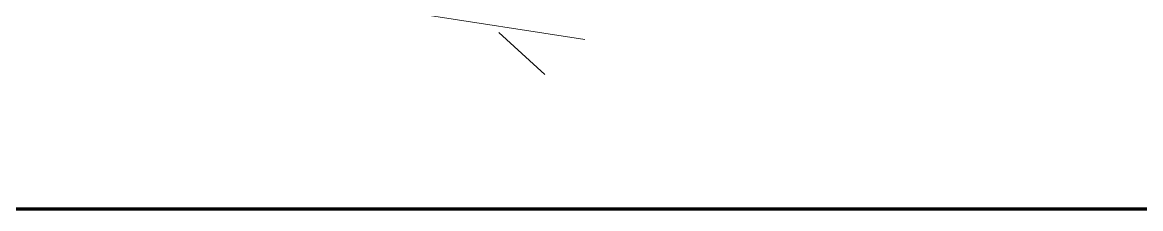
# Model space of a CAD drawing. Header units: millimetres. Extents: x -4391136 to -1798569, y -886572 to -291056.
# Drawn here: x -2383120 to -2382521, y -330087 to -329987 of the extents above; entities that cross this region are included whole.
import ezdxf

# ---------------------------------------------------------------- set-up
doc = ezdxf.new("R2010")
doc.units = ezdxf.units.MM
for name, color, linetype in [('_PP-Dim', 7, 'Continuous'), ('Xref-C-1-PP17-AR-2214-01-B$0$A-Wall', 7, 'Continuous'), ('Xref-C-1-PP17-AR-2214-01-B$0$A-WALL-PATT', 7, 'Continuous')]:
    doc.layers.add(name, color=color, linetype=linetype)

# ---------------------------------------------------------------- blocks, each defined once
blk = doc.blocks.new('W-1-PP17-ENT2_REV00_20260526-152612_EX_LOPF-1')
at = {"layer": 'Xref-C-1-PP17-AR-2214-01-B$0$A-WALL-PATT', "lineweight": 9}
h = blk.add_hatch(dxfattribs=at)
h.set_pattern_fill('ACET-2D-FP_12', angle=-40.00000000001929, style=0, pattern_type=2)
h.set_pattern_definition([(49.99999999998066, (-8394.749623530079, -4899.999786735105), (-459.033747442358, 385.1750481771305), [76.19999999489092, -838.1999999438001]), (354.9999999999807, (-8394.749623530079, -4899.999786735105), (65.28252746094925, 746.1827033320443), [60.95999999902279, -670.5599999892506]), (100.4509999999806, (-8334.02212549001, -4905.312642071454), (-693.3830033237465, -127.8976821540858), [64.760000009727, -712.360000106997]), (46.18399999998068, (-8394.75019914424, -4696.799605079985), (-648.5724861597413, 622.3064180691725), [114.2999999805889, -1257.299999786477]), (96.63599999998067, (-8304.39000949217, -4710.813687962538), (-1050.53431868169, -122.2199233649302), [97.13999998684996, -1068.539999855349]), (351.1839999999806, (-8394.75019914424, -4696.799605079985), (172.1971373298435, 1110.274966447614), [91.43999999912084, -1005.839999990329]), (20.99999999998068, (-8293.150094295852, -4747.599906405958), (-214.7433929590627, 559.4256647136064), [76.20000000503082, -838.200000055339]), (325.9999999999807, (-8293.150094295852, -4747.599906405958), (418.8539380778092, 620.9765001013877), [60.9599999951956, -670.5599999471516]), (71.45099999998068, (-8242.61204123823, -4781.688312839309), (-668.4524659854361, 224.2969172061419), [64.75999999221385, -712.3599999143522]), (37.49999999998067, (-8394.749623530079, -4899.999786735105), (-158.7692420319073, 206.91210464295), [33.52799999703571, -628.9039999443971, 33.52799999703571, -1320.29199988327]), (37.49999999998067, (-8394.749623530079, -4899.999786735105), (-158.7692420319073, 206.91210464295), [-695.9599999384686, -647.1919999427803, 33.52799999703571, -639.571999943454]), (7.499999999980671, (-8394.749623530079, -4899.999786735105), (-47.30360575212411, 359.3065579393879), [33.52799999999587, -354.5839999999563, 33.52799999999587, -870.203999999893]), (7.499999999980671, (-8394.749623530079, -4899.999786735105), (-47.30360575212411, 359.3065579393879), [-421.6399999999481, -613.6639999999245, 33.52799999999587, -223.0119999999726]), (327.4999999999807, (-8621.318079446442, -4900.000574928301), (146.1911639366298, 229.4741615331733), [33.52800000003585, -220.4720000002358, 33.52800000003585, -1810.512000001937]), (327.4999999999807, (-8621.318079446442, -4900.000574928301), (146.1911639366298, 229.4741615331733), [-287.5280000003075, -758.9520000008117, 33.52800000003585, -1018.032000001089]), (317.4999999999807, (-8722.917848880403, -4900.000479713606), (321.0978918577311, 350.4168590595947), [33.52800000457609, -296.6720000404915, 33.52800000457609, -1239.520000169177]), (317.4999999999807, (-8722.917848880403, -4900.000479713606), (321.0978918577311, 350.4168590595947), [-363.7280000496437, -492.7600000672547, 33.52800000457609, -713.2320000973459])])
h.paths.add_polyline_path([(-12950.00000000233, -4699.999999995867), (-12950.00000000233, -4899.999999996799), (-3839.500000002328, -4899.999999996799), (-3839.500000002328, -4699.999999995867)])
at = {"layer": 'Xref-C-1-PP17-AR-2214-01-B$0$A-Wall', "color": 7, "lineweight": 70}
blk.add_line((-7900.000000003725, -4899.999999999593), (-6400.000000001863, -4899.999999999593), dxfattribs=at)

msp = doc.modelspace()

# ---------------------------------------------------------------- block references
at = {"layer": '_PP-Dim', "color": 7}
msp.add_blockref('W-1-PP17-ENT2_REV00_20260526-152612_EX_LOPF-1', (-2375230.573009264, -325186.9466707949), dxfattribs=at)

doc.saveas('drawing.dxf')
